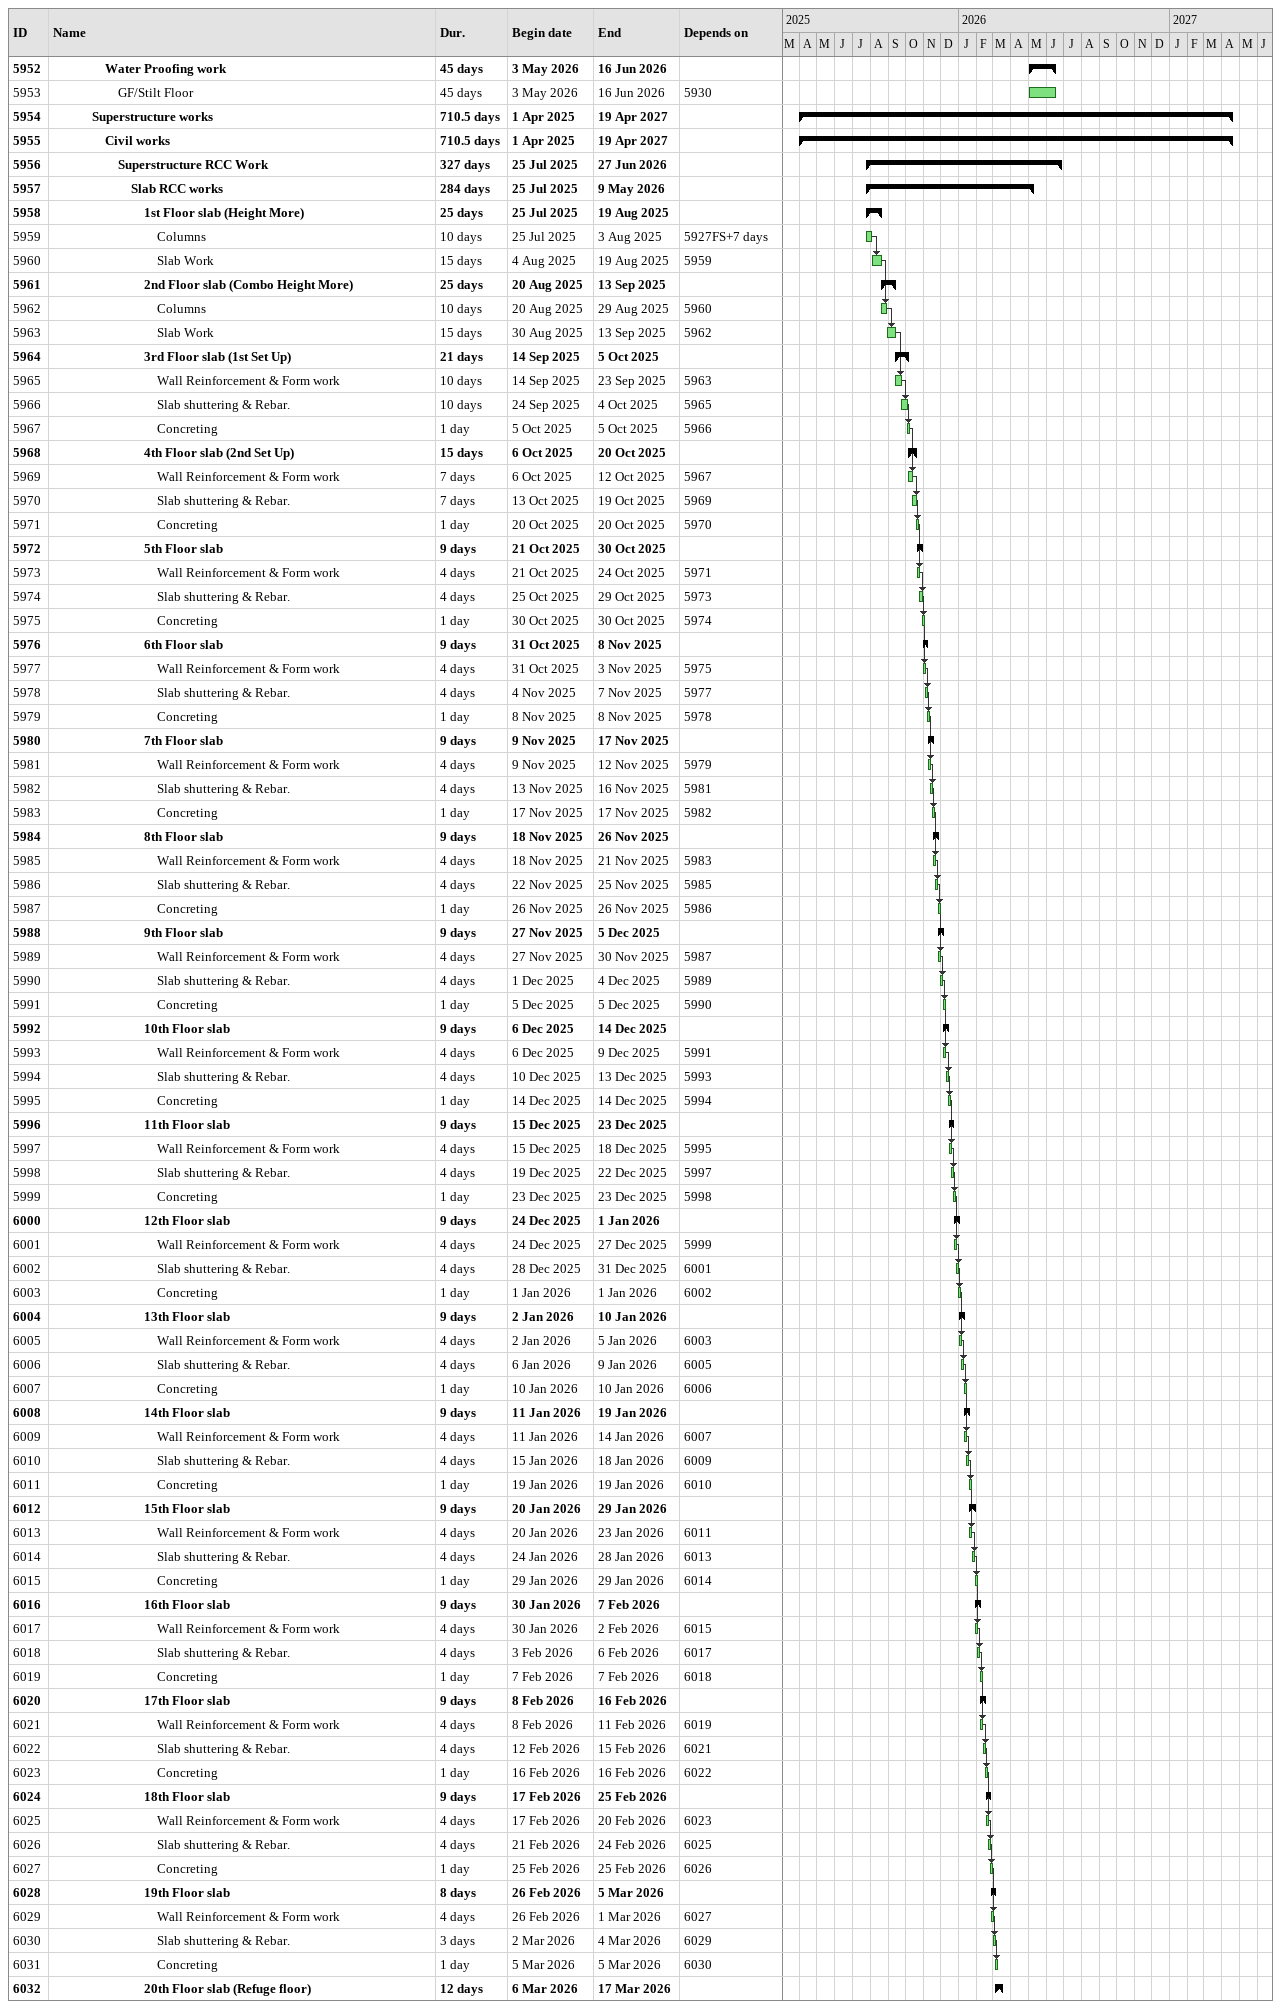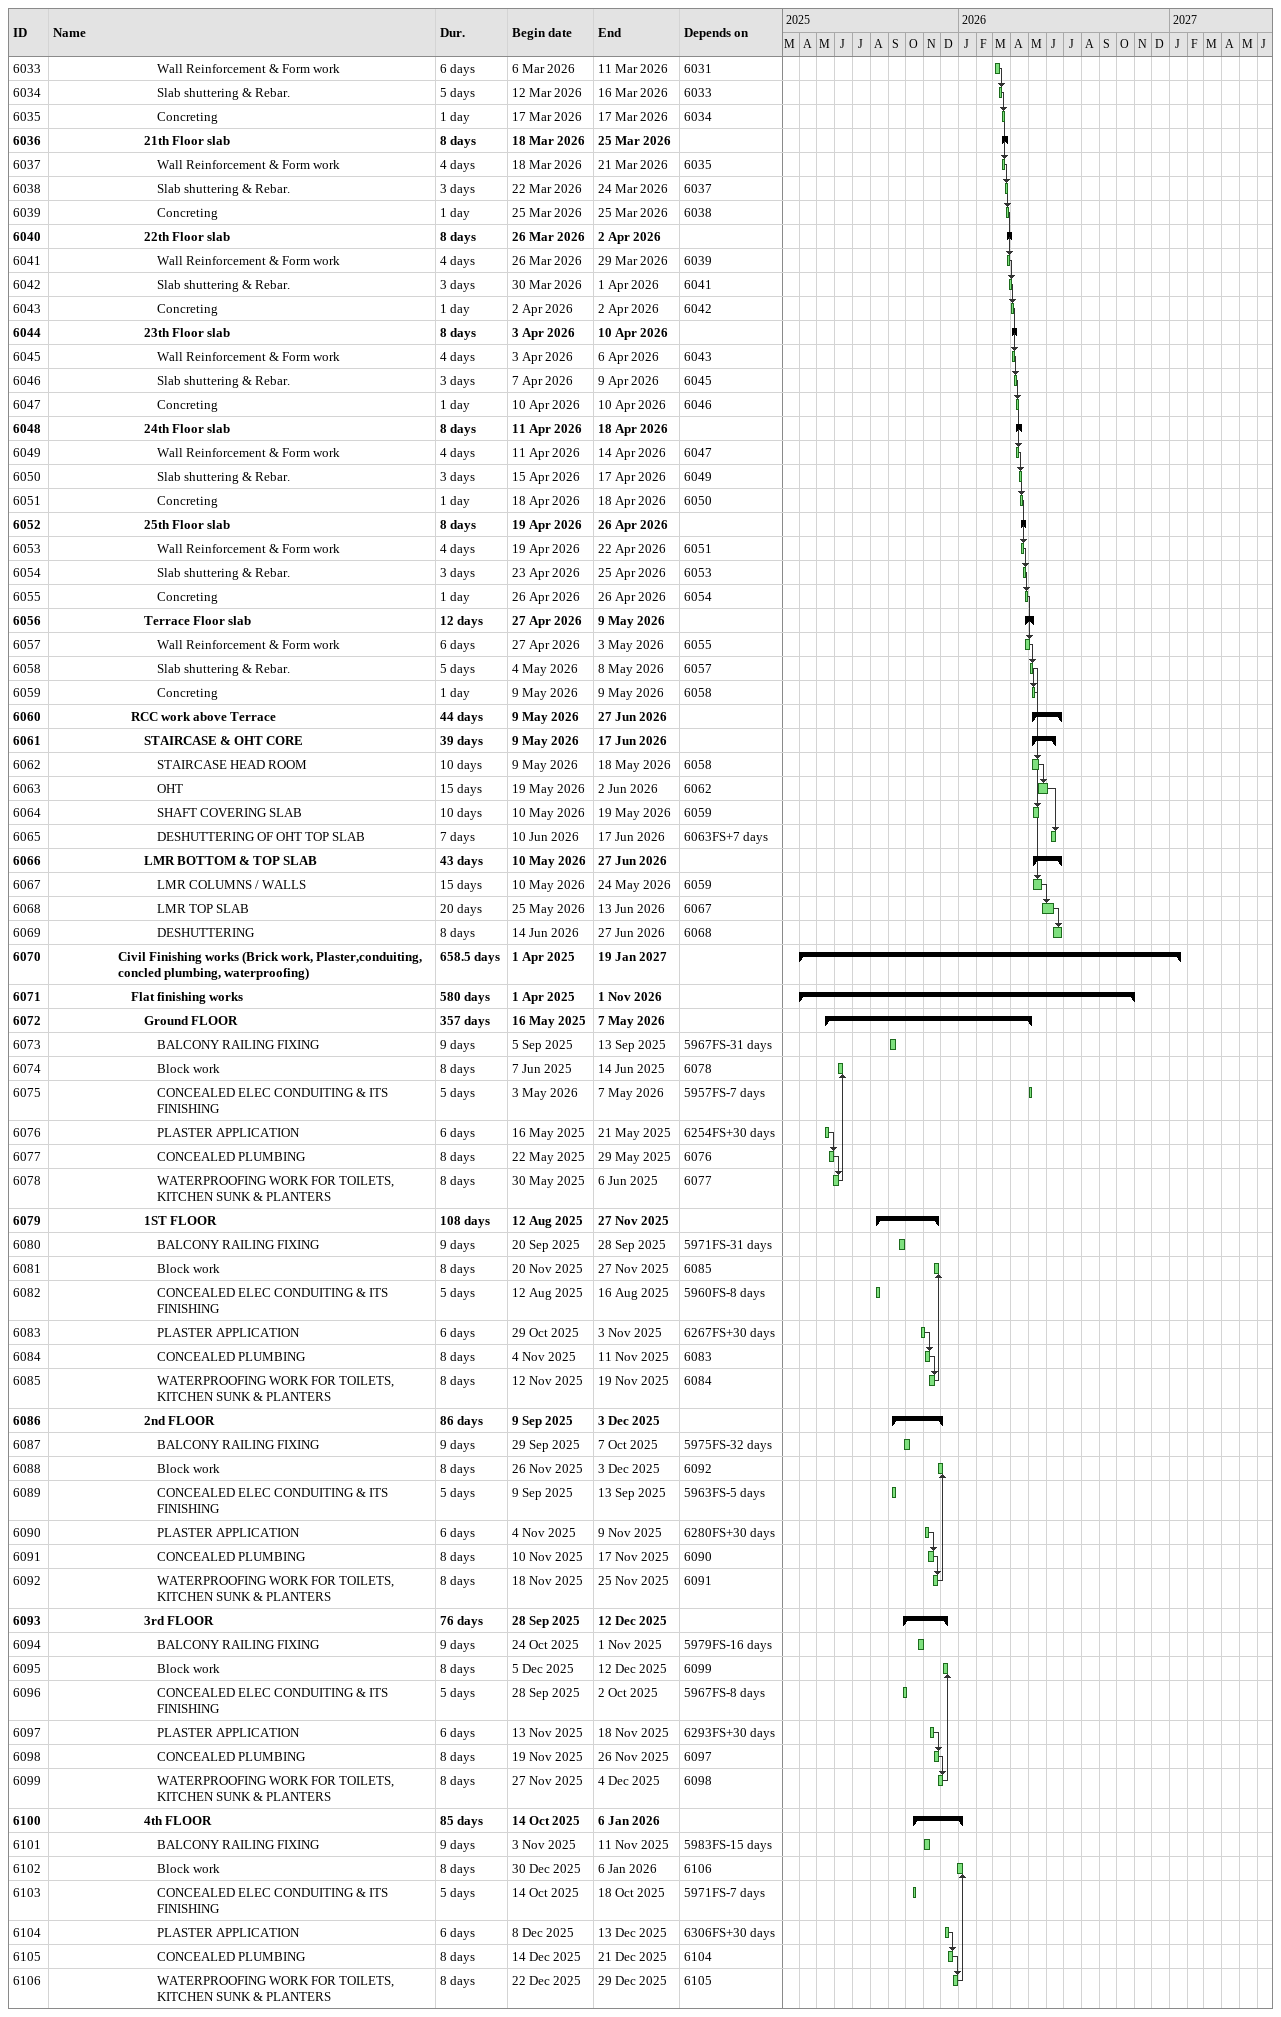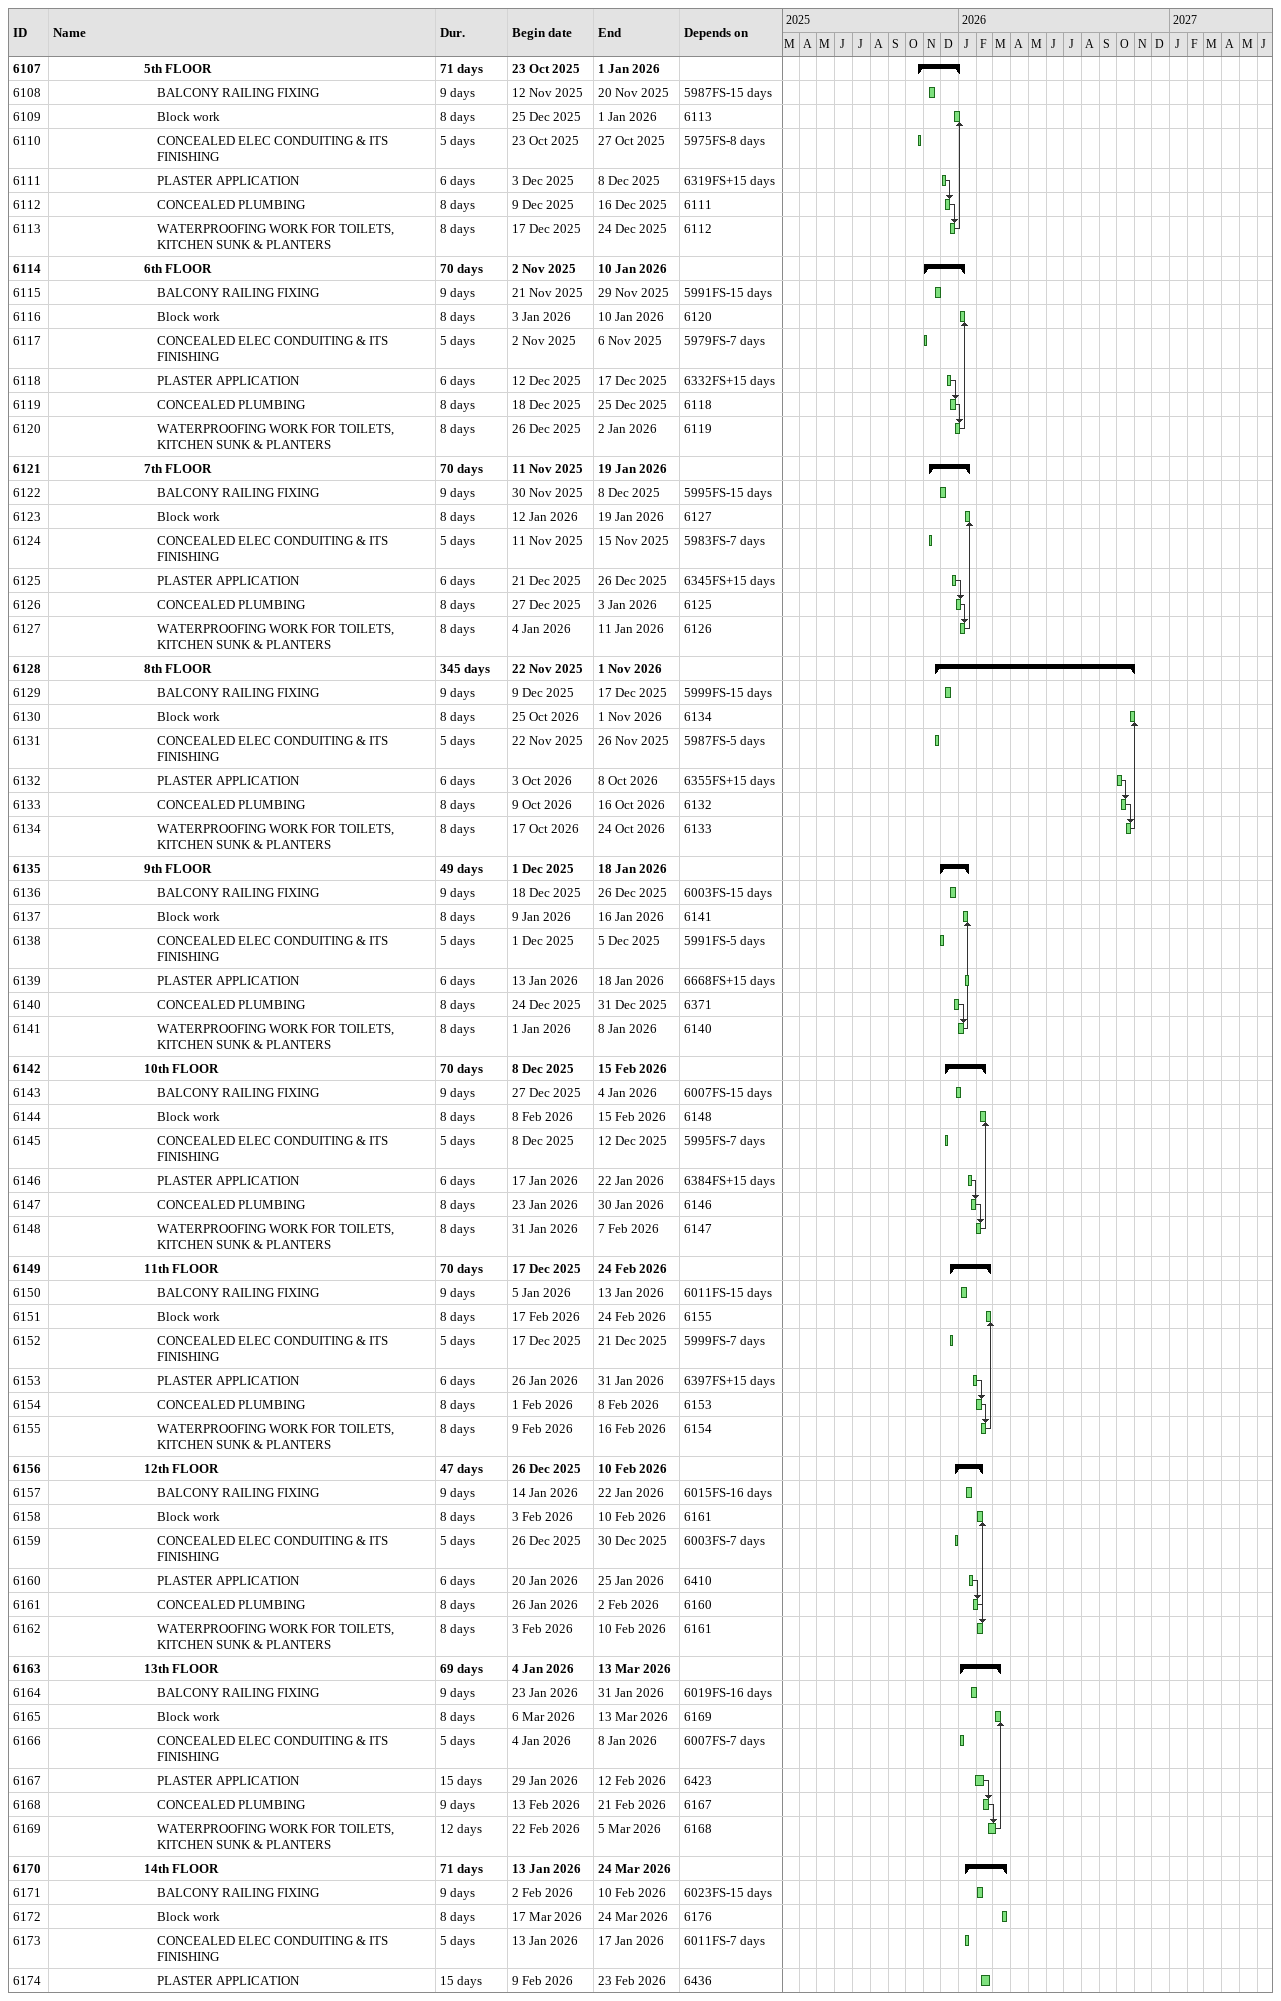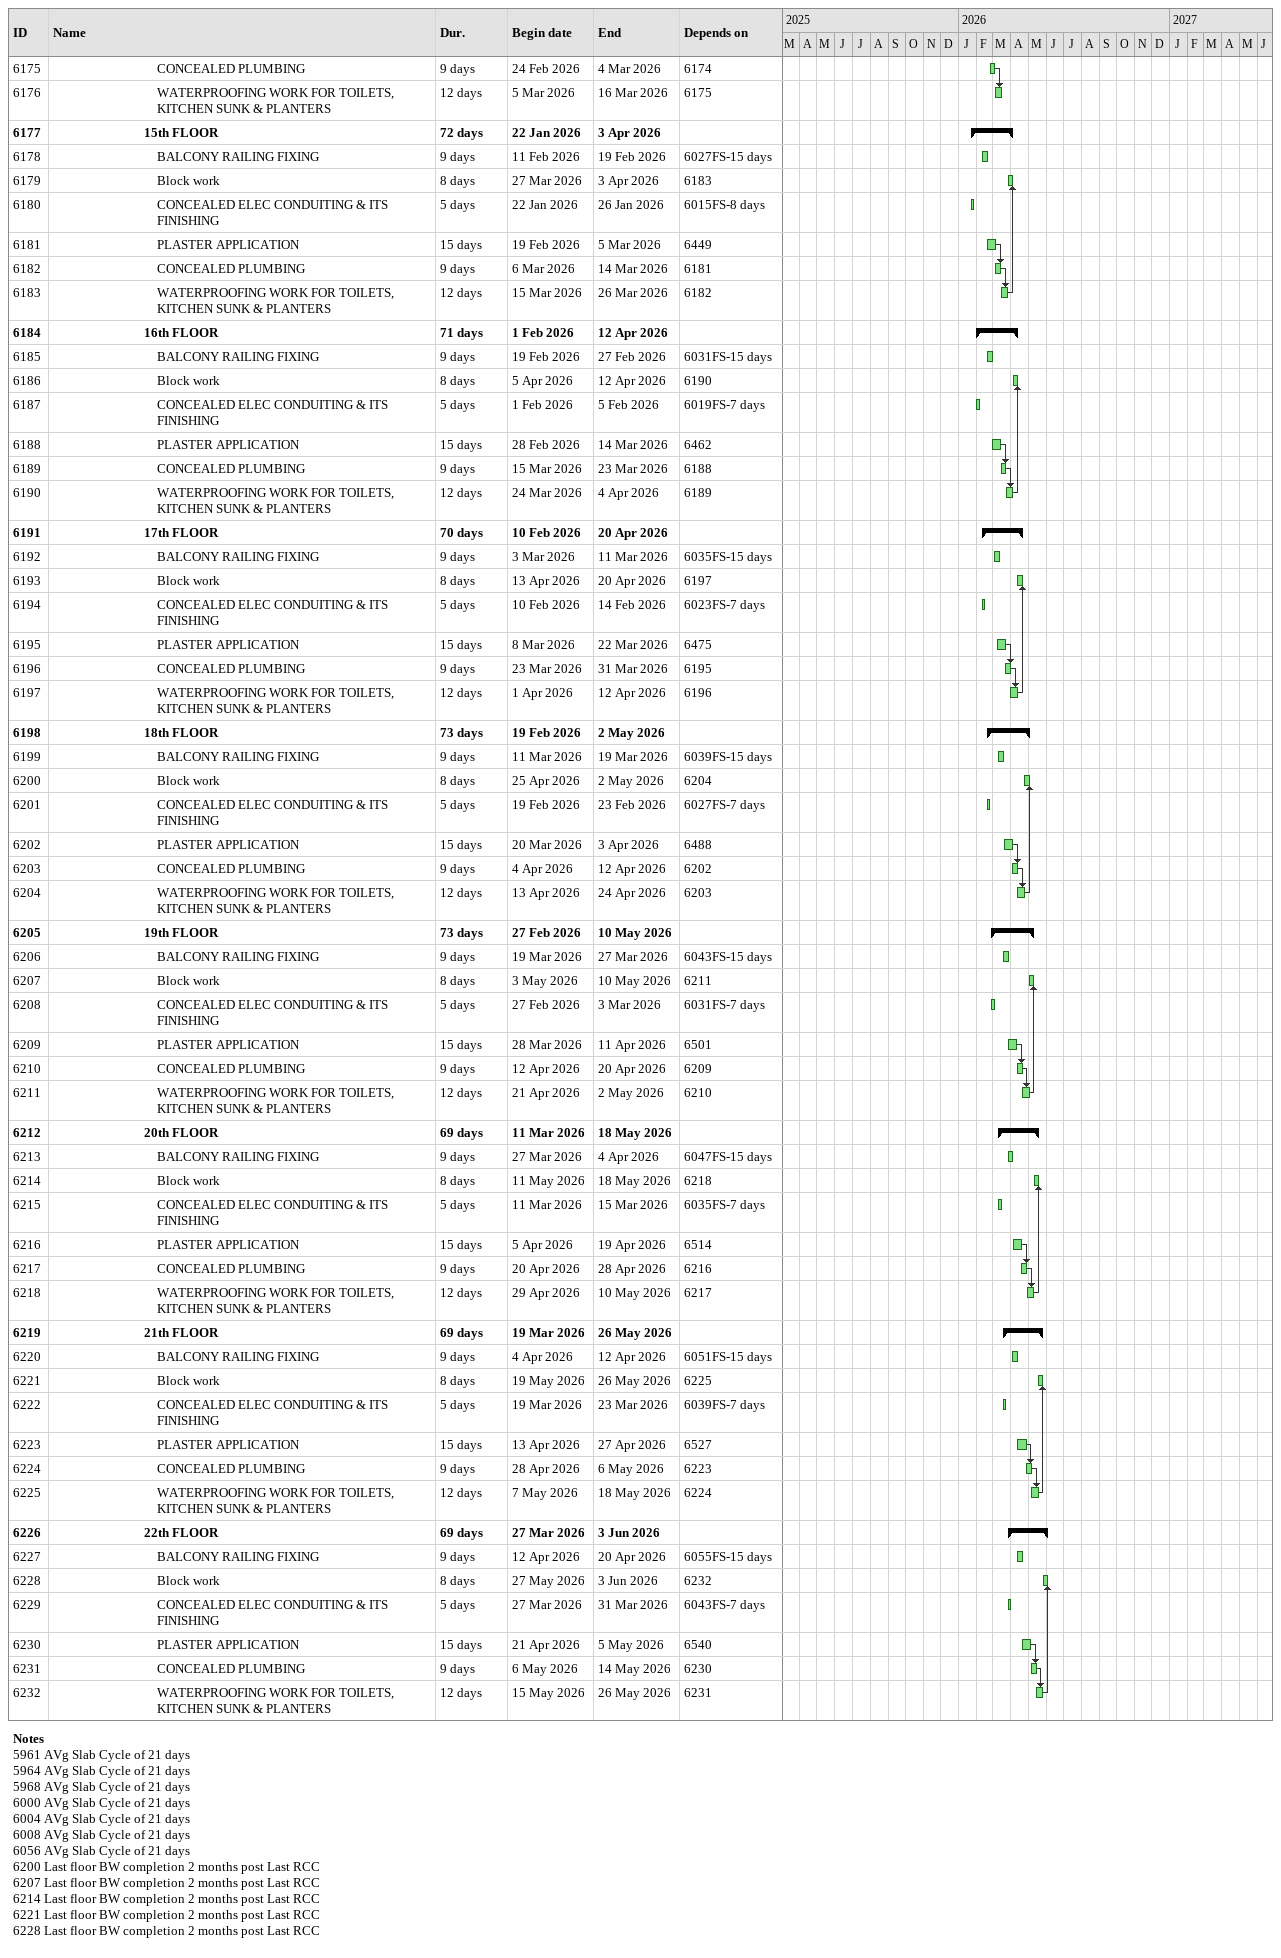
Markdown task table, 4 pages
| ID | Level | Task | Duration | Start | Finish | Predecessors |
|---|---|---|---|---|---|---|
| 5952 | 5 | **Water Proofing work** | 45d | 2026-05-03 | 2026-06-16 |  |
| 5953 | 6 | GF/Stilt Floor | 45d | 2026-05-03 | 2026-06-16 | 5930 |
| 5954 | 4 | **Superstructure works** | 710.5d | 2025-04-01 | 2027-04-19 |  |
| 5955 | 5 | **Civil works** | 710.5d | 2025-04-01 | 2027-04-19 |  |
| 5956 | 6 | **Superstructure RCC Work** | 327d | 2025-07-25 | 2026-06-27 |  |
| 5957 | 7 | **Slab RCC works** | 284d | 2025-07-25 | 2026-05-09 |  |
| 5958 | 8 | **1st Floor slab (Height More)** | 25d | 2025-07-25 | 2025-08-19 |  |
| 5959 | 9 | Columns | 10d | 2025-07-25 | 2025-08-03 | 5927FS+7d |
| 5960 | 9 | Slab Work | 15d | 2025-08-04 | 2025-08-19 | 5959 |
| 5961 | 8 | **2nd Floor slab (Combo Height More)** | 25d | 2025-08-20 | 2025-09-13 |  |
| 5962 | 9 | Columns | 10d | 2025-08-20 | 2025-08-29 | 5960 |
| 5963 | 9 | Slab Work | 15d | 2025-08-30 | 2025-09-13 | 5962 |
| 5964 | 8 | **3rd Floor slab (1st Set Up)** | 21d | 2025-09-14 | 2025-10-05 |  |
| 5965 | 9 | Wall Reinforcement & Form work | 10d | 2025-09-14 | 2025-09-23 | 5963 |
| 5966 | 9 | Slab shuttering & Rebar. | 10d | 2025-09-24 | 2025-10-04 | 5965 |
| 5967 | 9 | Concreting | 1d | 2025-10-05 | 2025-10-05 | 5966 |
| 5968 | 8 | **4th Floor slab (2nd Set Up)** | 15d | 2025-10-06 | 2025-10-20 |  |
| 5969 | 9 | Wall Reinforcement & Form work | 7d | 2025-10-06 | 2025-10-12 | 5967 |
| 5970 | 9 | Slab shuttering & Rebar. | 7d | 2025-10-13 | 2025-10-19 | 5969 |
| 5971 | 9 | Concreting | 1d | 2025-10-20 | 2025-10-20 | 5970 |
| 5972 | 8 | **5th Floor slab** | 9d | 2025-10-21 | 2025-10-30 |  |
| 5973 | 9 | Wall Reinforcement & Form work | 4d | 2025-10-21 | 2025-10-24 | 5971 |
| 5974 | 9 | Slab shuttering & Rebar. | 4d | 2025-10-25 | 2025-10-29 | 5973 |
| 5975 | 9 | Concreting | 1d | 2025-10-30 | 2025-10-30 | 5974 |
| 5976 | 8 | **6th Floor slab** | 9d | 2025-10-31 | 2025-11-08 |  |
| 5977 | 9 | Wall Reinforcement & Form work | 4d | 2025-10-31 | 2025-11-03 | 5975 |
| 5978 | 9 | Slab shuttering & Rebar. | 4d | 2025-11-04 | 2025-11-07 | 5977 |
| 5979 | 9 | Concreting | 1d | 2025-11-08 | 2025-11-08 | 5978 |
| 5980 | 8 | **7th Floor slab** | 9d | 2025-11-09 | 2025-11-17 |  |
| 5981 | 9 | Wall Reinforcement & Form work | 4d | 2025-11-09 | 2025-11-12 | 5979 |
| 5982 | 9 | Slab shuttering & Rebar. | 4d | 2025-11-13 | 2025-11-16 | 5981 |
| 5983 | 9 | Concreting | 1d | 2025-11-17 | 2025-11-17 | 5982 |
| 5984 | 8 | **8th Floor slab** | 9d | 2025-11-18 | 2025-11-26 |  |
| 5985 | 9 | Wall Reinforcement & Form work | 4d | 2025-11-18 | 2025-11-21 | 5983 |
| 5986 | 9 | Slab shuttering & Rebar. | 4d | 2025-11-22 | 2025-11-25 | 5985 |
| 5987 | 9 | Concreting | 1d | 2025-11-26 | 2025-11-26 | 5986 |
| 5988 | 8 | **9th Floor slab** | 9d | 2025-11-27 | 2025-12-05 |  |
| 5989 | 9 | Wall Reinforcement & Form work | 4d | 2025-11-27 | 2025-11-30 | 5987 |
| 5990 | 9 | Slab shuttering & Rebar. | 4d | 2025-12-01 | 2025-12-04 | 5989 |
| 5991 | 9 | Concreting | 1d | 2025-12-05 | 2025-12-05 | 5990 |
| 5992 | 8 | **10th Floor slab** | 9d | 2025-12-06 | 2025-12-14 |  |
| 5993 | 9 | Wall Reinforcement & Form work | 4d | 2025-12-06 | 2025-12-09 | 5991 |
| 5994 | 9 | Slab shuttering & Rebar. | 4d | 2025-12-10 | 2025-12-13 | 5993 |
| 5995 | 9 | Concreting | 1d | 2025-12-14 | 2025-12-14 | 5994 |
| 5996 | 8 | **11th Floor slab** | 9d | 2025-12-15 | 2025-12-23 |  |
| 5997 | 9 | Wall Reinforcement & Form work | 4d | 2025-12-15 | 2025-12-18 | 5995 |
| 5998 | 9 | Slab shuttering & Rebar. | 4d | 2025-12-19 | 2025-12-22 | 5997 |
| 5999 | 9 | Concreting | 1d | 2025-12-23 | 2025-12-23 | 5998 |
| 6000 | 8 | **12th Floor slab** | 9d | 2025-12-24 | 2026-01-01 |  |
| 6001 | 9 | Wall Reinforcement & Form work | 4d | 2025-12-24 | 2025-12-27 | 5999 |
| 6002 | 9 | Slab shuttering & Rebar. | 4d | 2025-12-28 | 2025-12-31 | 6001 |
| 6003 | 9 | Concreting | 1d | 2026-01-01 | 2026-01-01 | 6002 |
| 6004 | 8 | **13th Floor slab** | 9d | 2026-01-02 | 2026-01-10 |  |
| 6005 | 9 | Wall Reinforcement & Form work | 4d | 2026-01-02 | 2026-01-05 | 6003 |
| 6006 | 9 | Slab shuttering & Rebar. | 4d | 2026-01-06 | 2026-01-09 | 6005 |
| 6007 | 9 | Concreting | 1d | 2026-01-10 | 2026-01-10 | 6006 |
| 6008 | 8 | **14th Floor slab** | 9d | 2026-01-11 | 2026-01-19 |  |
| 6009 | 9 | Wall Reinforcement & Form work | 4d | 2026-01-11 | 2026-01-14 | 6007 |
| 6010 | 9 | Slab shuttering & Rebar. | 4d | 2026-01-15 | 2026-01-18 | 6009 |
| 6011 | 9 | Concreting | 1d | 2026-01-19 | 2026-01-19 | 6010 |
| 6012 | 8 | **15th Floor slab** | 9d | 2026-01-20 | 2026-01-29 |  |
| 6013 | 9 | Wall Reinforcement & Form work | 4d | 2026-01-20 | 2026-01-23 | 6011 |
| 6014 | 9 | Slab shuttering & Rebar. | 4d | 2026-01-24 | 2026-01-28 | 6013 |
| 6015 | 9 | Concreting | 1d | 2026-01-29 | 2026-01-29 | 6014 |
| 6016 | 8 | **16th Floor slab** | 9d | 2026-01-30 | 2026-02-07 |  |
| 6017 | 9 | Wall Reinforcement & Form work | 4d | 2026-01-30 | 2026-02-02 | 6015 |
| 6018 | 9 | Slab shuttering & Rebar. | 4d | 2026-02-03 | 2026-02-06 | 6017 |
| 6019 | 9 | Concreting | 1d | 2026-02-07 | 2026-02-07 | 6018 |
| 6020 | 8 | **17th Floor slab** | 9d | 2026-02-08 | 2026-02-16 |  |
| 6021 | 9 | Wall Reinforcement & Form work | 4d | 2026-02-08 | 2026-02-11 | 6019 |
| 6022 | 9 | Slab shuttering & Rebar. | 4d | 2026-02-12 | 2026-02-15 | 6021 |
| 6023 | 9 | Concreting | 1d | 2026-02-16 | 2026-02-16 | 6022 |
| 6024 | 8 | **18th Floor slab** | 9d | 2026-02-17 | 2026-02-25 |  |
| 6025 | 9 | Wall Reinforcement & Form work | 4d | 2026-02-17 | 2026-02-20 | 6023 |
| 6026 | 9 | Slab shuttering & Rebar. | 4d | 2026-02-21 | 2026-02-24 | 6025 |
| 6027 | 9 | Concreting | 1d | 2026-02-25 | 2026-02-25 | 6026 |
| 6028 | 8 | **19th Floor slab** | 8d | 2026-02-26 | 2026-03-05 |  |
| 6029 | 9 | Wall Reinforcement & Form work | 4d | 2026-02-26 | 2026-03-01 | 6027 |
| 6030 | 9 | Slab shuttering & Rebar. | 3d | 2026-03-02 | 2026-03-04 | 6029 |
| 6031 | 9 | Concreting | 1d | 2026-03-05 | 2026-03-05 | 6030 |
| 6032 | 8 | **20th Floor slab (Refuge floor)** | 12d | 2026-03-06 | 2026-03-17 |  |
| 6033 | 9 | Wall Reinforcement & Form work | 6d | 2026-03-06 | 2026-03-11 | 6031 |
| 6034 | 9 | Slab shuttering & Rebar. | 5d | 2026-03-12 | 2026-03-16 | 6033 |
| 6035 | 9 | Concreting | 1d | 2026-03-17 | 2026-03-17 | 6034 |
| 6036 | 8 | **21th Floor slab** | 8d | 2026-03-18 | 2026-03-25 |  |
| 6037 | 9 | Wall Reinforcement & Form work | 4d | 2026-03-18 | 2026-03-21 | 6035 |
| 6038 | 9 | Slab shuttering & Rebar. | 3d | 2026-03-22 | 2026-03-24 | 6037 |
| 6039 | 9 | Concreting | 1d | 2026-03-25 | 2026-03-25 | 6038 |
| 6040 | 8 | **22th Floor slab** | 8d | 2026-03-26 | 2026-04-02 |  |
| 6041 | 9 | Wall Reinforcement & Form work | 4d | 2026-03-26 | 2026-03-29 | 6039 |
| 6042 | 9 | Slab shuttering & Rebar. | 3d | 2026-03-30 | 2026-04-01 | 6041 |
| 6043 | 9 | Concreting | 1d | 2026-04-02 | 2026-04-02 | 6042 |
| 6044 | 8 | **23th Floor slab** | 8d | 2026-04-03 | 2026-04-10 |  |
| 6045 | 9 | Wall Reinforcement & Form work | 4d | 2026-04-03 | 2026-04-06 | 6043 |
| 6046 | 9 | Slab shuttering & Rebar. | 3d | 2026-04-07 | 2026-04-09 | 6045 |
| 6047 | 9 | Concreting | 1d | 2026-04-10 | 2026-04-10 | 6046 |
| 6048 | 8 | **24th Floor slab** | 8d | 2026-04-11 | 2026-04-18 |  |
| 6049 | 9 | Wall Reinforcement & Form work | 4d | 2026-04-11 | 2026-04-14 | 6047 |
| 6050 | 9 | Slab shuttering & Rebar. | 3d | 2026-04-15 | 2026-04-17 | 6049 |
| 6051 | 9 | Concreting | 1d | 2026-04-18 | 2026-04-18 | 6050 |
| 6052 | 8 | **25th Floor slab** | 8d | 2026-04-19 | 2026-04-26 |  |
| 6053 | 9 | Wall Reinforcement & Form work | 4d | 2026-04-19 | 2026-04-22 | 6051 |
| 6054 | 9 | Slab shuttering & Rebar. | 3d | 2026-04-23 | 2026-04-25 | 6053 |
| 6055 | 9 | Concreting | 1d | 2026-04-26 | 2026-04-26 | 6054 |
| 6056 | 8 | **Terrace Floor slab** | 12d | 2026-04-27 | 2026-05-09 |  |
| 6057 | 9 | Wall Reinforcement & Form work | 6d | 2026-04-27 | 2026-05-03 | 6055 |
| 6058 | 9 | Slab shuttering & Rebar. | 5d | 2026-05-04 | 2026-05-08 | 6057 |
| 6059 | 9 | Concreting | 1d | 2026-05-09 | 2026-05-09 | 6058 |
| 6060 | 7 | **RCC work above Terrace** | 44d | 2026-05-09 | 2026-06-27 |  |
| 6061 | 8 | **STAIRCASE & OHT CORE** | 39d | 2026-05-09 | 2026-06-17 |  |
| 6062 | 9 | STAIRCASE HEAD ROOM | 10d | 2026-05-09 | 2026-05-18 | 6058 |
| 6063 | 9 | OHT | 15d | 2026-05-19 | 2026-06-02 | 6062 |
| 6064 | 9 | SHAFT COVERING SLAB | 10d | 2026-05-10 | 2026-05-19 | 6059 |
| 6065 | 9 | DESHUTTERING OF OHT TOP SLAB | 7d | 2026-06-10 | 2026-06-17 | 6063FS+7d |
| 6066 | 8 | **LMR BOTTOM & TOP SLAB** | 43d | 2026-05-10 | 2026-06-27 |  |
| 6067 | 9 | LMR COLUMNS / WALLS | 15d | 2026-05-10 | 2026-05-24 | 6059 |
| 6068 | 9 | LMR TOP SLAB | 20d | 2026-05-25 | 2026-06-13 | 6067 |
| 6069 | 9 | DESHUTTERING | 8d | 2026-06-14 | 2026-06-27 | 6068 |
| 6070 | 6 | **Civil Finishing works (Brick work, Plaster,conduiting, concled plumbing, waterproofing)** | 658.5d | 2025-04-01 | 2027-01-19 |  |
| 6071 | 7 | **Flat finishing works** | 580d | 2025-04-01 | 2026-11-01 |  |
| 6072 | 8 | **Ground FLOOR** | 357d | 2025-05-16 | 2026-05-07 |  |
| 6073 | 9 | BALCONY RAILING FIXING | 9d | 2025-09-05 | 2025-09-13 | 5967FS-31d |
| 6074 | 9 | Block work | 8d | 2025-06-07 | 2025-06-14 | 6078 |
| 6075 | 9 | CONCEALED ELEC CONDUITING & ITS FINISHING | 5d | 2026-05-03 | 2026-05-07 | 5957FS-7d |
| 6076 | 9 | PLASTER APPLICATION | 6d | 2025-05-16 | 2025-05-21 | 6254FS+30d |
| 6077 | 9 | CONCEALED PLUMBING | 8d | 2025-05-22 | 2025-05-29 | 6076 |
| 6078 | 9 | WATERPROOFING WORK FOR TOILETS, KITCHEN SUNK & PLANTERS | 8d | 2025-05-30 | 2025-06-06 | 6077 |
| 6079 | 8 | **1ST FLOOR** | 108d | 2025-08-12 | 2025-11-27 |  |
| 6080 | 9 | BALCONY RAILING FIXING | 9d | 2025-09-20 | 2025-09-28 | 5971FS-31d |
| 6081 | 9 | Block work | 8d | 2025-11-20 | 2025-11-27 | 6085 |
| 6082 | 9 | CONCEALED ELEC CONDUITING & ITS FINISHING | 5d | 2025-08-12 | 2025-08-16 | 5960FS-8d |
| 6083 | 9 | PLASTER APPLICATION | 6d | 2025-10-29 | 2025-11-03 | 6267FS+30d |
| 6084 | 9 | CONCEALED PLUMBING | 8d | 2025-11-04 | 2025-11-11 | 6083 |
| 6085 | 9 | WATERPROOFING WORK FOR TOILETS, KITCHEN SUNK & PLANTERS | 8d | 2025-11-12 | 2025-11-19 | 6084 |
| 6086 | 8 | **2nd FLOOR** | 86d | 2025-09-09 | 2025-12-03 |  |
| 6087 | 9 | BALCONY RAILING FIXING | 9d | 2025-09-29 | 2025-10-07 | 5975FS-32d |
| 6088 | 9 | Block work | 8d | 2025-11-26 | 2025-12-03 | 6092 |
| 6089 | 9 | CONCEALED ELEC CONDUITING & ITS FINISHING | 5d | 2025-09-09 | 2025-09-13 | 5963FS-5d |
| 6090 | 9 | PLASTER APPLICATION | 6d | 2025-11-04 | 2025-11-09 | 6280FS+30d |
| 6091 | 9 | CONCEALED PLUMBING | 8d | 2025-11-10 | 2025-11-17 | 6090 |
| 6092 | 9 | WATERPROOFING WORK FOR TOILETS, KITCHEN SUNK & PLANTERS | 8d | 2025-11-18 | 2025-11-25 | 6091 |
| 6093 | 8 | **3rd FLOOR** | 76d | 2025-09-28 | 2025-12-12 |  |
| 6094 | 9 | BALCONY RAILING FIXING | 9d | 2025-10-24 | 2025-11-01 | 5979FS-16d |
| 6095 | 9 | Block work | 8d | 2025-12-05 | 2025-12-12 | 6099 |
| 6096 | 9 | CONCEALED ELEC CONDUITING & ITS FINISHING | 5d | 2025-09-28 | 2025-10-02 | 5967FS-8d |
| 6097 | 9 | PLASTER APPLICATION | 6d | 2025-11-13 | 2025-11-18 | 6293FS+30d |
| 6098 | 9 | CONCEALED PLUMBING | 8d | 2025-11-19 | 2025-11-26 | 6097 |
| 6099 | 9 | WATERPROOFING WORK FOR TOILETS, KITCHEN SUNK & PLANTERS | 8d | 2025-11-27 | 2025-12-04 | 6098 |
| 6100 | 8 | **4th FLOOR** | 85d | 2025-10-14 | 2026-01-06 |  |
| 6101 | 9 | BALCONY RAILING FIXING | 9d | 2025-11-03 | 2025-11-11 | 5983FS-15d |
| 6102 | 9 | Block work | 8d | 2025-12-30 | 2026-01-06 | 6106 |
| 6103 | 9 | CONCEALED ELEC CONDUITING & ITS FINISHING | 5d | 2025-10-14 | 2025-10-18 | 5971FS-7d |
| 6104 | 9 | PLASTER APPLICATION | 6d | 2025-12-08 | 2025-12-13 | 6306FS+30d |
| 6105 | 9 | CONCEALED PLUMBING | 8d | 2025-12-14 | 2025-12-21 | 6104 |
| 6106 | 9 | WATERPROOFING WORK FOR TOILETS, KITCHEN SUNK & PLANTERS | 8d | 2025-12-22 | 2025-12-29 | 6105 |
| 6107 | 8 | **5th FLOOR** | 71d | 2025-10-23 | 2026-01-01 |  |
| 6108 | 9 | BALCONY RAILING FIXING | 9d | 2025-11-12 | 2025-11-20 | 5987FS-15d |
| 6109 | 9 | Block work | 8d | 2025-12-25 | 2026-01-01 | 6113 |
| 6110 | 9 | CONCEALED ELEC CONDUITING & ITS FINISHING | 5d | 2025-10-23 | 2025-10-27 | 5975FS-8d |
| 6111 | 9 | PLASTER APPLICATION | 6d | 2025-12-03 | 2025-12-08 | 6319FS+15d |
| 6112 | 9 | CONCEALED PLUMBING | 8d | 2025-12-09 | 2025-12-16 | 6111 |
| 6113 | 9 | WATERPROOFING WORK FOR TOILETS, KITCHEN SUNK & PLANTERS | 8d | 2025-12-17 | 2025-12-24 | 6112 |
| 6114 | 8 | **6th FLOOR** | 70d | 2025-11-02 | 2026-01-10 |  |
| 6115 | 9 | BALCONY RAILING FIXING | 9d | 2025-11-21 | 2025-11-29 | 5991FS-15d |
| 6116 | 9 | Block work | 8d | 2026-01-03 | 2026-01-10 | 6120 |
| 6117 | 9 | CONCEALED ELEC CONDUITING & ITS FINISHING | 5d | 2025-11-02 | 2025-11-06 | 5979FS-7d |
| 6118 | 9 | PLASTER APPLICATION | 6d | 2025-12-12 | 2025-12-17 | 6332FS+15d |
| 6119 | 9 | CONCEALED PLUMBING | 8d | 2025-12-18 | 2025-12-25 | 6118 |
| 6120 | 9 | WATERPROOFING WORK FOR TOILETS, KITCHEN SUNK & PLANTERS | 8d | 2025-12-26 | 2026-01-02 | 6119 |
| 6121 | 8 | **7th FLOOR** | 70d | 2025-11-11 | 2026-01-19 |  |
| 6122 | 9 | BALCONY RAILING FIXING | 9d | 2025-11-30 | 2025-12-08 | 5995FS-15d |
| 6123 | 9 | Block work | 8d | 2026-01-12 | 2026-01-19 | 6127 |
| 6124 | 9 | CONCEALED ELEC CONDUITING & ITS FINISHING | 5d | 2025-11-11 | 2025-11-15 | 5983FS-7d |
| 6125 | 9 | PLASTER APPLICATION | 6d | 2025-12-21 | 2025-12-26 | 6345FS+15d |
| 6126 | 9 | CONCEALED PLUMBING | 8d | 2025-12-27 | 2026-01-03 | 6125 |
| 6127 | 9 | WATERPROOFING WORK FOR TOILETS, KITCHEN SUNK & PLANTERS | 8d | 2026-01-04 | 2026-01-11 | 6126 |
| 6128 | 8 | **8th FLOOR** | 345d | 2025-11-22 | 2026-11-01 |  |
| 6129 | 9 | BALCONY RAILING FIXING | 9d | 2025-12-09 | 2025-12-17 | 5999FS-15d |
| 6130 | 9 | Block work | 8d | 2026-10-25 | 2026-11-01 | 6134 |
| 6131 | 9 | CONCEALED ELEC CONDUITING & ITS FINISHING | 5d | 2025-11-22 | 2025-11-26 | 5987FS-5d |
| 6132 | 9 | PLASTER APPLICATION | 6d | 2026-10-03 | 2026-10-08 | 6355FS+15d |
| 6133 | 9 | CONCEALED PLUMBING | 8d | 2026-10-09 | 2026-10-16 | 6132 |
| 6134 | 9 | WATERPROOFING WORK FOR TOILETS, KITCHEN SUNK & PLANTERS | 8d | 2026-10-17 | 2026-10-24 | 6133 |
| 6135 | 8 | **9th FLOOR** | 49d | 2025-12-01 | 2026-01-18 |  |
| 6136 | 9 | BALCONY RAILING FIXING | 9d | 2025-12-18 | 2025-12-26 | 6003FS-15d |
| 6137 | 9 | Block work | 8d | 2026-01-09 | 2026-01-16 | 6141 |
| 6138 | 9 | CONCEALED ELEC CONDUITING & ITS FINISHING | 5d | 2025-12-01 | 2025-12-05 | 5991FS-5d |
| 6139 | 9 | PLASTER APPLICATION | 6d | 2026-01-13 | 2026-01-18 | 6668FS+15d |
| 6140 | 9 | CONCEALED PLUMBING | 8d | 2025-12-24 | 2025-12-31 | 6371 |
| 6141 | 9 | WATERPROOFING WORK FOR TOILETS, KITCHEN SUNK & PLANTERS | 8d | 2026-01-01 | 2026-01-08 | 6140 |
| 6142 | 8 | **10th FLOOR** | 70d | 2025-12-08 | 2026-02-15 |  |
| 6143 | 9 | BALCONY RAILING FIXING | 9d | 2025-12-27 | 2026-01-04 | 6007FS-15d |
| 6144 | 9 | Block work | 8d | 2026-02-08 | 2026-02-15 | 6148 |
| 6145 | 9 | CONCEALED ELEC CONDUITING & ITS FINISHING | 5d | 2025-12-08 | 2025-12-12 | 5995FS-7d |
| 6146 | 9 | PLASTER APPLICATION | 6d | 2026-01-17 | 2026-01-22 | 6384FS+15d |
| 6147 | 9 | CONCEALED PLUMBING | 8d | 2026-01-23 | 2026-01-30 | 6146 |
| 6148 | 9 | WATERPROOFING WORK FOR TOILETS, KITCHEN SUNK & PLANTERS | 8d | 2026-01-31 | 2026-02-07 | 6147 |
| 6149 | 8 | **11th FLOOR** | 70d | 2025-12-17 | 2026-02-24 |  |
| 6150 | 9 | BALCONY RAILING FIXING | 9d | 2026-01-05 | 2026-01-13 | 6011FS-15d |
| 6151 | 9 | Block work | 8d | 2026-02-17 | 2026-02-24 | 6155 |
| 6152 | 9 | CONCEALED ELEC CONDUITING & ITS FINISHING | 5d | 2025-12-17 | 2025-12-21 | 5999FS-7d |
| 6153 | 9 | PLASTER APPLICATION | 6d | 2026-01-26 | 2026-01-31 | 6397FS+15d |
| 6154 | 9 | CONCEALED PLUMBING | 8d | 2026-02-01 | 2026-02-08 | 6153 |
| 6155 | 9 | WATERPROOFING WORK FOR TOILETS, KITCHEN SUNK & PLANTERS | 8d | 2026-02-09 | 2026-02-16 | 6154 |
| 6156 | 8 | **12th FLOOR** | 47d | 2025-12-26 | 2026-02-10 |  |
| 6157 | 9 | BALCONY RAILING FIXING | 9d | 2026-01-14 | 2026-01-22 | 6015FS-16d |
| 6158 | 9 | Block work | 8d | 2026-02-03 | 2026-02-10 | 6161 |
| 6159 | 9 | CONCEALED ELEC CONDUITING & ITS FINISHING | 5d | 2025-12-26 | 2025-12-30 | 6003FS-7d |
| 6160 | 9 | PLASTER APPLICATION | 6d | 2026-01-20 | 2026-01-25 | 6410 |
| 6161 | 9 | CONCEALED PLUMBING | 8d | 2026-01-26 | 2026-02-02 | 6160 |
| 6162 | 9 | WATERPROOFING WORK FOR TOILETS, KITCHEN SUNK & PLANTERS | 8d | 2026-02-03 | 2026-02-10 | 6161 |
| 6163 | 8 | **13th FLOOR** | 69d | 2026-01-04 | 2026-03-13 |  |
| 6164 | 9 | BALCONY RAILING FIXING | 9d | 2026-01-23 | 2026-01-31 | 6019FS-16d |
| 6165 | 9 | Block work | 8d | 2026-03-06 | 2026-03-13 | 6169 |
| 6166 | 9 | CONCEALED ELEC CONDUITING & ITS FINISHING | 5d | 2026-01-04 | 2026-01-08 | 6007FS-7d |
| 6167 | 9 | PLASTER APPLICATION | 15d | 2026-01-29 | 2026-02-12 | 6423 |
| 6168 | 9 | CONCEALED PLUMBING | 9d | 2026-02-13 | 2026-02-21 | 6167 |
| 6169 | 9 | WATERPROOFING WORK FOR TOILETS, KITCHEN SUNK & PLANTERS | 12d | 2026-02-22 | 2026-03-05 | 6168 |
| 6170 | 8 | **14th FLOOR** | 71d | 2026-01-13 | 2026-03-24 |  |
| 6171 | 9 | BALCONY RAILING FIXING | 9d | 2026-02-02 | 2026-02-10 | 6023FS-15d |
| 6172 | 9 | Block work | 8d | 2026-03-17 | 2026-03-24 | 6176 |
| 6173 | 9 | CONCEALED ELEC CONDUITING & ITS FINISHING | 5d | 2026-01-13 | 2026-01-17 | 6011FS-7d |
| 6174 | 9 | PLASTER APPLICATION | 15d | 2026-02-09 | 2026-02-23 | 6436 |
| 6175 | 9 | CONCEALED PLUMBING | 9d | 2026-02-24 | 2026-03-04 | 6174 |
| 6176 | 9 | WATERPROOFING WORK FOR TOILETS, KITCHEN SUNK & PLANTERS | 12d | 2026-03-05 | 2026-03-16 | 6175 |
| 6177 | 8 | **15th FLOOR** | 72d | 2026-01-22 | 2026-04-03 |  |
| 6178 | 9 | BALCONY RAILING FIXING | 9d | 2026-02-11 | 2026-02-19 | 6027FS-15d |
| 6179 | 9 | Block work | 8d | 2026-03-27 | 2026-04-03 | 6183 |
| 6180 | 9 | CONCEALED ELEC CONDUITING & ITS FINISHING | 5d | 2026-01-22 | 2026-01-26 | 6015FS-8d |
| 6181 | 9 | PLASTER APPLICATION | 15d | 2026-02-19 | 2026-03-05 | 6449 |
| 6182 | 9 | CONCEALED PLUMBING | 9d | 2026-03-06 | 2026-03-14 | 6181 |
| 6183 | 9 | WATERPROOFING WORK FOR TOILETS, KITCHEN SUNK & PLANTERS | 12d | 2026-03-15 | 2026-03-26 | 6182 |
| 6184 | 8 | **16th FLOOR** | 71d | 2026-02-01 | 2026-04-12 |  |
| 6185 | 9 | BALCONY RAILING FIXING | 9d | 2026-02-19 | 2026-02-27 | 6031FS-15d |
| 6186 | 9 | Block work | 8d | 2026-04-05 | 2026-04-12 | 6190 |
| 6187 | 9 | CONCEALED ELEC CONDUITING & ITS FINISHING | 5d | 2026-02-01 | 2026-02-05 | 6019FS-7d |
| 6188 | 9 | PLASTER APPLICATION | 15d | 2026-02-28 | 2026-03-14 | 6462 |
| 6189 | 9 | CONCEALED PLUMBING | 9d | 2026-03-15 | 2026-03-23 | 6188 |
| 6190 | 9 | WATERPROOFING WORK FOR TOILETS, KITCHEN SUNK & PLANTERS | 12d | 2026-03-24 | 2026-04-04 | 6189 |
| 6191 | 8 | **17th FLOOR** | 70d | 2026-02-10 | 2026-04-20 |  |
| 6192 | 9 | BALCONY RAILING FIXING | 9d | 2026-03-03 | 2026-03-11 | 6035FS-15d |
| 6193 | 9 | Block work | 8d | 2026-04-13 | 2026-04-20 | 6197 |
| 6194 | 9 | CONCEALED ELEC CONDUITING & ITS FINISHING | 5d | 2026-02-10 | 2026-02-14 | 6023FS-7d |
| 6195 | 9 | PLASTER APPLICATION | 15d | 2026-03-08 | 2026-03-22 | 6475 |
| 6196 | 9 | CONCEALED PLUMBING | 9d | 2026-03-23 | 2026-03-31 | 6195 |
| 6197 | 9 | WATERPROOFING WORK FOR TOILETS, KITCHEN SUNK & PLANTERS | 12d | 2026-04-01 | 2026-04-12 | 6196 |
| 6198 | 8 | **18th FLOOR** | 73d | 2026-02-19 | 2026-05-02 |  |
| 6199 | 9 | BALCONY RAILING FIXING | 9d | 2026-03-11 | 2026-03-19 | 6039FS-15d |
| 6200 | 9 | Block work | 8d | 2026-04-25 | 2026-05-02 | 6204 |
| 6201 | 9 | CONCEALED ELEC CONDUITING & ITS FINISHING | 5d | 2026-02-19 | 2026-02-23 | 6027FS-7d |
| 6202 | 9 | PLASTER APPLICATION | 15d | 2026-03-20 | 2026-04-03 | 6488 |
| 6203 | 9 | CONCEALED PLUMBING | 9d | 2026-04-04 | 2026-04-12 | 6202 |
| 6204 | 9 | WATERPROOFING WORK FOR TOILETS, KITCHEN SUNK & PLANTERS | 12d | 2026-04-13 | 2026-04-24 | 6203 |
| 6205 | 8 | **19th FLOOR** | 73d | 2026-02-27 | 2026-05-10 |  |
| 6206 | 9 | BALCONY RAILING FIXING | 9d | 2026-03-19 | 2026-03-27 | 6043FS-15d |
| 6207 | 9 | Block work | 8d | 2026-05-03 | 2026-05-10 | 6211 |
| 6208 | 9 | CONCEALED ELEC CONDUITING & ITS FINISHING | 5d | 2026-02-27 | 2026-03-03 | 6031FS-7d |
| 6209 | 9 | PLASTER APPLICATION | 15d | 2026-03-28 | 2026-04-11 | 6501 |
| 6210 | 9 | CONCEALED PLUMBING | 9d | 2026-04-12 | 2026-04-20 | 6209 |
| 6211 | 9 | WATERPROOFING WORK FOR TOILETS, KITCHEN SUNK & PLANTERS | 12d | 2026-04-21 | 2026-05-02 | 6210 |
| 6212 | 8 | **20th FLOOR** | 69d | 2026-03-11 | 2026-05-18 |  |
| 6213 | 9 | BALCONY RAILING FIXING | 9d | 2026-03-27 | 2026-04-04 | 6047FS-15d |
| 6214 | 9 | Block work | 8d | 2026-05-11 | 2026-05-18 | 6218 |
| 6215 | 9 | CONCEALED ELEC CONDUITING & ITS FINISHING | 5d | 2026-03-11 | 2026-03-15 | 6035FS-7d |
| 6216 | 9 | PLASTER APPLICATION | 15d | 2026-04-05 | 2026-04-19 | 6514 |
| 6217 | 9 | CONCEALED PLUMBING | 9d | 2026-04-20 | 2026-04-28 | 6216 |
| 6218 | 9 | WATERPROOFING WORK FOR TOILETS, KITCHEN SUNK & PLANTERS | 12d | 2026-04-29 | 2026-05-10 | 6217 |
| 6219 | 8 | **21th FLOOR** | 69d | 2026-03-19 | 2026-05-26 |  |
| 6220 | 9 | BALCONY RAILING FIXING | 9d | 2026-04-04 | 2026-04-12 | 6051FS-15d |
| 6221 | 9 | Block work | 8d | 2026-05-19 | 2026-05-26 | 6225 |
| 6222 | 9 | CONCEALED ELEC CONDUITING & ITS FINISHING | 5d | 2026-03-19 | 2026-03-23 | 6039FS-7d |
| 6223 | 9 | PLASTER APPLICATION | 15d | 2026-04-13 | 2026-04-27 | 6527 |
| 6224 | 9 | CONCEALED PLUMBING | 9d | 2026-04-28 | 2026-05-06 | 6223 |
| 6225 | 9 | WATERPROOFING WORK FOR TOILETS, KITCHEN SUNK & PLANTERS | 12d | 2026-05-07 | 2026-05-18 | 6224 |
| 6226 | 8 | **22th FLOOR** | 69d | 2026-03-27 | 2026-06-03 |  |
| 6227 | 9 | BALCONY RAILING FIXING | 9d | 2026-04-12 | 2026-04-20 | 6055FS-15d |
| 6228 | 9 | Block work | 8d | 2026-05-27 | 2026-06-03 | 6232 |
| 6229 | 9 | CONCEALED ELEC CONDUITING & ITS FINISHING | 5d | 2026-03-27 | 2026-03-31 | 6043FS-7d |
| 6230 | 9 | PLASTER APPLICATION | 15d | 2026-04-21 | 2026-05-05 | 6540 |
| 6231 | 9 | CONCEALED PLUMBING | 9d | 2026-05-06 | 2026-05-14 | 6230 |
| 6232 | 9 | WATERPROOFING WORK FOR TOILETS, KITCHEN SUNK & PLANTERS | 12d | 2026-05-15 | 2026-05-26 | 6231 |

Notes
- 5961: AVg Slab Cycle of 21 days
- 5964: AVg Slab Cycle of 21 days
- 5968: AVg Slab Cycle of 21 days
- 6000: AVg Slab Cycle of 21 days
- 6004: AVg Slab Cycle of 21 days
- 6008: AVg Slab Cycle of 21 days
- 6056: AVg Slab Cycle of 21 days
- 6200: Last floor BW completion 2 months post Last RCC
- 6207: Last floor BW completion 2 months post Last RCC
- 6214: Last floor BW completion 2 months post Last RCC
- 6221: Last floor BW completion 2 months post Last RCC
- 6228: Last floor BW completion 2 months post Last RCC
